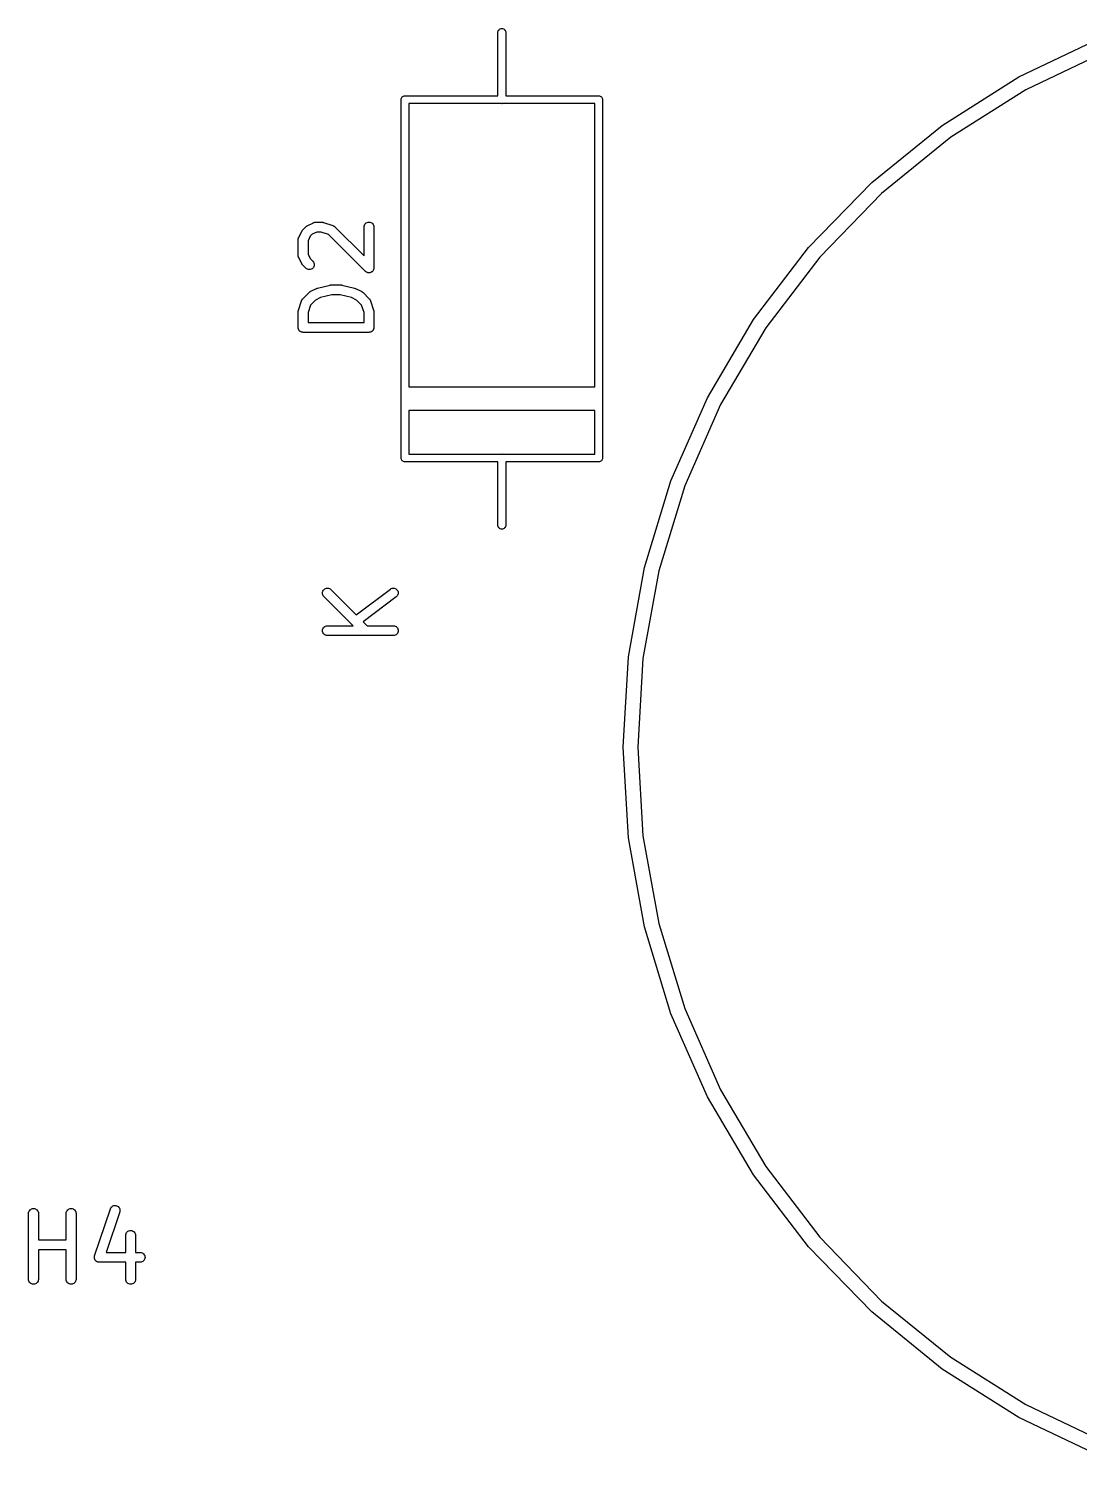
# Model space of a CAD drawing. Extents: x -0.18 to 2.54, y -2.17 to -0.07.
# Drawn here: x -0.183 to 0.445, y -1.974 to -1.12 of the extents above; entities that cross this region are included whole.
import ezdxf

# ---------------------------------------------------------------- set-up
doc = ezdxf.new("R2010")
doc.units = 0
doc.header["$MEASUREMENT"] = 0
doc.layers.add('BLACK', color=7, linetype='CONTINUOUS')

msp = doc.modelspace()

# ---------------------------------------------------------------- linework, layer by layer
at = {"layer": 'BLACK', "linetype": 'CONTINUOUS'}
for p, q in [((0.097638, -1.12264), (0.097672, -1.12229)), ((0.097638, -1.16055), (0.097638, -1.12264)), ((0.097672, -1.12229), (0.097807, -1.12185)), ((0.097807, -1.12185), (0.098026, -1.12144)), ((0.098026, -1.12144), (0.098322, -1.12108)), ((0.098322, -1.12108), (0.098681, -1.12078)), ((0.098681, -1.12078), (0.099092, -1.12056)), ((0.099092, -1.12056), (0.099537, -1.12043)), ((0.099537, -1.12043), (0.1, -1.12038)), ((0.1, -1.12038), (0.100463, -1.12043)), ((0.100463, -1.12043), (0.100908, -1.12056)), ((0.100908, -1.12056), (0.101319, -1.12078)), ((0.101319, -1.12078), (0.101678, -1.12108)), ((0.101678, -1.12108), (0.101974, -1.12144)), ((0.101974, -1.12144), (0.102193, -1.12185)), ((0.102193, -1.12185), (0.102328, -1.12229)), ((0.102328, -1.12229), (0.102362, -1.12264)), ((0.102362, -1.12264), (0.102362, -1.16055)), ((0.409102, -1.14931), (0.458043, -1.126)), ((0.461345, -1.13414), (0.413344, -1.15701)), ((0.363262, -1.17825), (0.409102, -1.14931)), ((0.040807, -1.16094), (0.041218, -1.16072)), ((0.041218, -1.16072), (0.041663, -1.16059)), ((0.041663, -1.16059), (0.04201, -1.16055)), ((0.04201, -1.16055), (0.042126, -1.16054)), ((0.042126, -1.16054), (0.042242, -1.16055)), ((0.042242, -1.16055), (0.097638, -1.16055)), ((0.102362, -1.16055), (0.157758, -1.16055)), ((0.157758, -1.16055), (0.157874, -1.16054)), ((0.157874, -1.16054), (0.15799, -1.16055)), ((0.15799, -1.16055), (0.158337, -1.16059)), ((0.158337, -1.16059), (0.158782, -1.16072)), ((0.158782, -1.16072), (0.159193, -1.16094)), ((0.413344, -1.15701), (0.368385, -1.18539)), ((0.039752, -1.16291), (0.039798, -1.16245)), ((0.039764, -1.16303), (0.039752, -1.16291)), ((0.039764, -1.33681), (0.039764, -1.16303)), ((0.039798, -1.16245), (0.039933, -1.16201)), ((0.039933, -1.16201), (0.040152, -1.16159)), ((0.040152, -1.16159), (0.040448, -1.16124)), ((0.040448, -1.16124), (0.040807, -1.16094)), ((0.099884, -1.16528), (0.044488, -1.16528)), ((0.044488, -1.16528), (0.044488, -1.33457)), ((0.1, -1.16529), (0.099884, -1.16528)), ((0.100116, -1.16528), (0.1, -1.16529)), ((0.155512, -1.16528), (0.100116, -1.16528)), ((0.155512, -1.33457), (0.155512, -1.16528)), ((0.159193, -1.16094), (0.159552, -1.16124)), ((0.159552, -1.16124), (0.159848, -1.16159)), ((0.159848, -1.16159), (0.160067, -1.16201)), ((0.160067, -1.16201), (0.160202, -1.16245)), ((0.160202, -1.16245), (0.160248, -1.16291)), ((0.160248, -1.16291), (0.160236, -1.16303)), ((0.160236, -1.16303), (0.160236, -1.33681)), ((0.321166, -1.21241), (0.363262, -1.17825)), ((0.368385, -1.18539), (0.327097, -1.21889)), ((0.283406, -1.25131), (0.321166, -1.21241)), ((0.327097, -1.21889), (0.290062, -1.25704)), ((-0.016375, -1.2383), (-0.012625, -1.23643)), ((-0.012625, -1.23643), (-0.012588, -1.23641)), ((-0.012588, -1.23641), (-0.012507, -1.23638)), ((-0.012507, -1.23638), (-0.01243, -1.23634)), ((-0.01243, -1.23634), (-0.012237, -1.23628)), ((-0.012237, -1.23628), (-0.012047, -1.23621)), ((-0.012047, -1.23621), (-0.011962, -1.23619)), ((-0.011962, -1.23619), (-0.011878, -1.23617)), ((-0.011878, -1.23617), (-0.011677, -1.23615)), ((-0.011677, -1.23615), (-0.011478, -1.23612)), ((-0.011478, -1.23612), (-0.011391, -1.23612)), ((-0.011391, -1.23612), (-0.011305, -1.23611)), ((-0.011305, -1.23611), (-0.007555, -1.23611)), ((-0.007555, -1.23611), (-0.007514, -1.23611)), ((-0.007514, -1.23611), (-0.007349, -1.23613)), ((-0.007349, -1.23613), (-0.007183, -1.23614)), ((-0.007183, -1.23614), (-0.007064, -1.23616)), ((-0.007064, -1.23616), (-0.006941, -1.23618)), ((-0.006941, -1.23618), (-0.006783, -1.23623)), ((-0.006783, -1.23623), (-0.006622, -1.23627)), ((-0.006622, -1.23627), (-0.000997, -1.23814)), ((0.017852, -1.2379), (0.01813, -1.2374)), ((0.01813, -1.2374), (0.0185, -1.23696)), ((0.0185, -1.23696), (0.018949, -1.2366)), ((0.018949, -1.2366), (0.01946, -1.23633)), ((0.01946, -1.23633), (0.020013, -1.23617)), ((0.020013, -1.23617), (0.020587, -1.23611)), ((0.020587, -1.23611), (0.02116, -1.23617)), ((0.02116, -1.23617), (0.02171, -1.23634)), ((0.02171, -1.23634), (0.022217, -1.23662)), ((0.022217, -1.23662), (0.022661, -1.23699)), ((0.022661, -1.23699), (0.023026, -1.23743)), ((0.023026, -1.23743), (0.023296, -1.23794)), ((-0.021749, -1.24635), (-0.021715, -1.24615)), ((-0.021715, -1.24615), (-0.021692, -1.24595)), ((-0.021692, -1.24595), (-0.021666, -1.24587)), ((-0.021666, -1.24587), (-0.021651, -1.24578)), ((-0.021651, -1.24578), (-0.021579, -1.24559)), ((-0.021579, -1.24559), (-0.021518, -1.2454)), ((-0.021518, -1.2454), (-0.021476, -1.24533)), ((-0.021476, -1.24533), (-0.021445, -1.24524)), ((-0.021445, -1.24524), (-0.01957, -1.2415)), ((-0.01957, -1.2415), (-0.019551, -1.24146)), ((-0.019551, -1.24146), (-0.019461, -1.24132)), ((-0.019461, -1.24132), (-0.019383, -1.24117)), ((-0.019383, -1.24117), (-0.019305, -1.24108)), ((-0.019305, -1.24108), (-0.019238, -1.24098)), ((-0.019238, -1.24098), (-0.019122, -1.24086)), ((-0.019122, -1.24086), (-0.019017, -1.24073)), ((-0.019017, -1.24073), (-0.017142, -1.23885)), ((-0.017142, -1.23885), (-0.017113, -1.23882)), ((-0.017113, -1.23882), (-0.016983, -1.23872)), ((-0.016983, -1.23872), (-0.016863, -1.23861)), ((-0.016863, -1.23861), (-0.016758, -1.23854)), ((-0.016758, -1.23854), (-0.016663, -1.23846)), ((-0.016663, -1.23846), (-0.016515, -1.23839)), ((-0.016515, -1.23839), (-0.016375, -1.2383)), ((-0.014502, -1.24456), (-0.015851, -1.24726)), ((-0.013305, -1.24337), (-0.014502, -1.24456)), ((-0.010608, -1.24202), (-0.013305, -1.24337)), ((-0.008034, -1.24202), (-0.010608, -1.24202)), ((-0.003526, -1.24352), (-0.008034, -1.24202)), ((0.018478, -1.26553), (-0.003526, -1.24352)), ((-0.000997, -1.23814), (-0.000958, -1.23815)), ((-0.000958, -1.23815), (-0.000879, -1.23819)), ((-0.000879, -1.23819), (-0.000796, -1.23822)), ((-0.000796, -1.23822), (-0.000618, -1.23831)), ((-0.000618, -1.23831), (-0.000435, -1.2384)), ((-0.000435, -1.2384), (-0.000365, -1.23845)), ((-0.000365, -1.23845), (-0.000288, -1.23849)), ((-0.000288, -1.23849), (-0.000132, -1.23862)), ((-0.000132, -1.23862), (0.000031, -1.23873)), ((0.000031, -1.23873), (0.00009, -1.2388)), ((0.00009, -1.2388), (0.000157, -1.23885)), ((0.000157, -1.23885), (0.017613, -1.25631)), ((0.017613, -1.23907), (0.017614, -1.23903)), ((0.017613, -1.25631), (0.017613, -1.23907)), ((0.017614, -1.23903), (0.017678, -1.23845)), ((0.017678, -1.23845), (0.017852, -1.2379)), ((0.023296, -1.23794), (0.023463, -1.23849)), ((0.023463, -1.23849), (0.023519, -1.23907)), ((0.023519, -1.23907), (0.023519, -1.26344)), ((-0.021757, -1.24657), (-0.021756, -1.24652)), ((-0.021757, -1.25594), (-0.021757, -1.24657)), ((-0.021756, -1.24652), (-0.021747, -1.24644)), ((-0.021747, -1.24644), (-0.021749, -1.24635)), ((-0.015851, -1.24726), (-0.015851, -1.25524)), ((0.250511, -1.29439), (0.283406, -1.25131)), ((-0.021748, -1.25603), (-0.021757, -1.25594)), ((-0.021752, -1.25611), (-0.021748, -1.25603)), ((-0.02172, -1.25631), (-0.021752, -1.25611)), ((-0.0217, -1.25651), (-0.02172, -1.25631)), ((-0.021675, -1.2566), (-0.0217, -1.25651)), ((-0.021662, -1.25668), (-0.021675, -1.2566)), ((-0.021592, -1.25687), (-0.021662, -1.25668)), ((-0.021534, -1.25706), (-0.021592, -1.25687)), ((-0.021493, -1.25714), (-0.021534, -1.25706)), ((-0.021463, -1.25722), (-0.021493, -1.25714)), ((-0.021445, -1.25726), (-0.021463, -1.25722)), ((-0.01957, -1.26101), (-0.021445, -1.25726)), ((-0.019482, -1.26115), (-0.01957, -1.26101)), ((-0.019405, -1.2613), (-0.019482, -1.26115)), ((-0.019329, -1.26139), (-0.019405, -1.2613)), ((-0.019263, -1.2615), (-0.019329, -1.26139)), ((-0.019149, -1.26162), (-0.019263, -1.2615)), ((-0.019046, -1.26175), (-0.019149, -1.26162)), ((-0.019017, -1.26178), (-0.019046, -1.26175)), ((-0.017142, -1.26365), (-0.019017, -1.26178)), ((-0.015851, -1.25524), (-0.014502, -1.25794)), ((-0.014502, -1.25794), (-0.012967, -1.25948)), ((-0.012612, -1.26322), (-0.012981, -1.26367)), ((-0.012967, -1.25948), (-0.012937, -1.2595)), ((-0.012937, -1.2595), (-0.012578, -1.25996)), ((-0.012336, -1.26272), (-0.012612, -1.26322)), ((-0.012578, -1.25996), (-0.012313, -1.26047)), ((-0.012164, -1.26217), (-0.012336, -1.26272)), ((-0.012313, -1.26047), (-0.012152, -1.26102)), ((-0.012102, -1.26159), (-0.012164, -1.26217)), ((-0.012152, -1.26102), (-0.012102, -1.26159)), ((0.290062, -1.25704), (0.257799, -1.2993)), ((-0.016697, -1.26402), (-0.017142, -1.26365)), ((-0.016189, -1.26429), (-0.016697, -1.26402)), ((-0.015638, -1.26446), (-0.016189, -1.26429)), ((-0.015065, -1.26452), (-0.015638, -1.26446)), ((-0.014491, -1.26446), (-0.015065, -1.26452)), ((-0.013939, -1.2643), (-0.014491, -1.26446)), ((-0.013429, -1.26403), (-0.013939, -1.2643)), ((-0.012981, -1.26367), (-0.013429, -1.26403)), ((0.018696, -1.2657), (0.018478, -1.26553)), ((0.018915, -1.26589), (0.018696, -1.2657)), ((0.018919, -1.26589), (0.018915, -1.26589)), ((0.018923, -1.26589), (0.018919, -1.26589)), ((0.01917, -1.26602), (0.018923, -1.26589)), ((0.019422, -1.26616), (0.01917, -1.26602)), ((0.019427, -1.26616), (0.019422, -1.26616)), ((0.019431, -1.26616), (0.019427, -1.26616)), ((0.019697, -1.26625), (0.019431, -1.26616)), ((0.019972, -1.26633), (0.019697, -1.26625)), ((0.019978, -1.26633), (0.019972, -1.26633)), ((0.019983, -1.26633), (0.019978, -1.26633)), ((0.020267, -1.26636), (0.019983, -1.26633)), ((0.020546, -1.26639), (0.020267, -1.26636)), ((0.020551, -1.26639), (0.020546, -1.26639)), ((0.020556, -1.26639), (0.020551, -1.26639)), ((0.020838, -1.26636), (0.020556, -1.26639)), ((0.021119, -1.26634), (0.020838, -1.26636)), ((0.021125, -1.26634), (0.021119, -1.26634)), ((0.02113, -1.26634), (0.021125, -1.26634)), ((0.021401, -1.26626), (0.02113, -1.26634)), ((0.021672, -1.26618), (0.021401, -1.26626)), ((0.021677, -1.26617), (0.021672, -1.26618)), ((0.021682, -1.26617), (0.021677, -1.26617)), ((0.021939, -1.26604), (0.021682, -1.26617)), ((0.022183, -1.26591), (0.021939, -1.26604)), ((0.022187, -1.26591), (0.022183, -1.26591)), ((0.022192, -1.2659), (0.022187, -1.26591)), ((0.022414, -1.26572), (0.022192, -1.2659)), ((0.022632, -1.26555), (0.022414, -1.26572)), ((0.022635, -1.26554), (0.022632, -1.26555)), ((0.022639, -1.26554), (0.022635, -1.26554)), ((0.022816, -1.26533), (0.022639, -1.26554)), ((0.023002, -1.26511), (0.022816, -1.26533)), ((0.023005, -1.2651), (0.023002, -1.26511)), ((0.023008, -1.2651), (0.023005, -1.2651)), ((0.023142, -1.26485), (0.023008, -1.2651)), ((0.02328, -1.2646), (0.023142, -1.26485)), ((0.023282, -1.2646), (0.02328, -1.2646)), ((0.023284, -1.26459), (0.023282, -1.2646)), ((0.023366, -1.26433), (0.023284, -1.26459)), ((0.023454, -1.26405), (0.023366, -1.26433)), ((0.023455, -1.26405), (0.023454, -1.26405)), ((0.023457, -1.26404), (0.023455, -1.26405)), ((0.023486, -1.26377), (0.023457, -1.26404)), ((0.023519, -1.26348), (0.023486, -1.26377)), ((0.023519, -1.26344), (0.023519, -1.26347)), ((0.023519, -1.26347), (0.023519, -1.26347)), ((0.023519, -1.26347), (0.023519, -1.26347)), ((0.023519, -1.26347), (0.023519, -1.26348)), ((-0.019017, -1.28197), (-0.015267, -1.27822)), ((-0.015267, -1.27822), (-0.015238, -1.27819)), ((-0.015238, -1.27819), (-0.015109, -1.27809)), ((-0.015109, -1.27809), (-0.014988, -1.27798)), ((-0.014988, -1.27798), (-0.014884, -1.27791)), ((-0.014884, -1.27791), (-0.014788, -1.27783)), ((-0.014788, -1.27783), (-0.014641, -1.27776)), ((-0.014641, -1.27776), (-0.0145, -1.27767)), ((-0.0145, -1.27767), (-0.010751, -1.2758)), ((-0.010751, -1.2758), (-0.010714, -1.27578)), ((-0.010714, -1.27578), (-0.010701, -1.27577)), ((-0.010701, -1.27577), (-0.010689, -1.27577)), ((-0.010689, -1.27577), (-0.010429, -1.27567)), ((-0.010429, -1.27567), (-0.010173, -1.27558)), ((-0.010173, -1.27558), (-0.010159, -1.27558)), ((-0.010159, -1.27558), (-0.010146, -1.27557)), ((-0.010146, -1.27557), (-0.002647, -1.2737)), ((-0.001567, -1.27951), (-0.008399, -1.28122)), ((-0.002647, -1.2737), (-0.002607, -1.27369)), ((-0.002607, -1.27369), (-0.002555, -1.27368)), ((-0.002555, -1.27368), (-0.002505, -1.27367)), ((-0.002505, -1.27367), (-0.002269, -1.27364)), ((-0.002269, -1.27364), (-0.002036, -1.27361)), ((-0.002036, -1.27361), (-0.001984, -1.27361)), ((-0.001984, -1.27361), (-0.001931, -1.27361)), ((-0.001931, -1.27361), (0.003693, -1.27361)), ((0.00333, -1.27951), (-0.001567, -1.27951)), ((0.010162, -1.28122), (0.00333, -1.27951)), ((0.003693, -1.27361), (0.003734, -1.27361)), ((0.003734, -1.27361), (0.003787, -1.27362)), ((0.003787, -1.27362), (0.003839, -1.27361)), ((0.003839, -1.27361), (0.004073, -1.27365)), ((0.004073, -1.27365), (0.004307, -1.27367)), ((0.004307, -1.27367), (0.004357, -1.27369)), ((0.004357, -1.27369), (0.004409, -1.2737)), ((0.004409, -1.2737), (0.011909, -1.27557)), ((0.011909, -1.27557), (0.011948, -1.27558)), ((0.011948, -1.27558), (0.011961, -1.27559)), ((0.011961, -1.27559), (0.011975, -1.27559)), ((0.011975, -1.27559), (0.012231, -1.27569)), ((0.012231, -1.27569), (0.012488, -1.27578)), ((0.012488, -1.27578), (0.0125, -1.27579)), ((0.0125, -1.27579), (0.012513, -1.2758)), ((0.012513, -1.2758), (0.016262, -1.27767)), ((0.016262, -1.27767), (0.016299, -1.27769)), ((0.016299, -1.27769), (0.016438, -1.27778)), ((0.016438, -1.27778), (0.016584, -1.27786)), ((0.016584, -1.27786), (0.016679, -1.27794)), ((0.016679, -1.27794), (0.016783, -1.278)), ((0.016783, -1.278), (0.016902, -1.27812)), ((0.016902, -1.27812), (0.01703, -1.27822)), ((0.01703, -1.27822), (0.020779, -1.28197)), ((-0.021692, -1.28907), (-0.021642, -1.28891)), ((-0.021642, -1.28891), (-0.021605, -1.28875)), ((-0.021605, -1.28875), (-0.01973, -1.28313)), ((-0.01973, -1.28313), (-0.019717, -1.28309)), ((-0.019717, -1.28309), (-0.019681, -1.28301)), ((-0.019681, -1.28301), (-0.019655, -1.28293)), ((-0.019655, -1.28293), (-0.01956, -1.28275)), ((-0.01956, -1.28275), (-0.019475, -1.28256)), ((-0.019475, -1.28256), (-0.019424, -1.28249)), ((-0.019424, -1.28249), (-0.019383, -1.28242)), ((-0.019383, -1.28242), (-0.019255, -1.28226)), ((-0.019255, -1.28226), (-0.019136, -1.2821)), ((-0.019136, -1.2821), (-0.019072, -1.28204)), ((-0.019072, -1.28204), (-0.019017, -1.28197)), ((-0.014348, -1.28566), (-0.015851, -1.29016)), ((-0.01143, -1.28274), (-0.014348, -1.28566)), ((-0.008399, -1.28122), (-0.01143, -1.28274)), ((0.013193, -1.28274), (0.010162, -1.28122)), ((0.016111, -1.28566), (0.013193, -1.28274)), ((0.017613, -1.29016), (0.016111, -1.28566)), ((0.020779, -1.28197), (0.020808, -1.282)), ((0.020808, -1.282), (0.020862, -1.28207)), ((0.020862, -1.28207), (0.020925, -1.28213)), ((0.020925, -1.28213), (0.021042, -1.28229)), ((0.021042, -1.28229), (0.021168, -1.28245)), ((0.021168, -1.28245), (0.021208, -1.28253)), ((0.021208, -1.28253), (0.021258, -1.2826)), ((0.021258, -1.2826), (0.02134, -1.28279)), ((0.02134, -1.28279), (0.021433, -1.28296)), ((0.021433, -1.28296), (0.021457, -1.28305)), ((0.021457, -1.28305), (0.021493, -1.28313)), ((0.021493, -1.28313), (0.023367, -1.28875)), ((0.023367, -1.28875), (0.02338, -1.28879)), ((0.02338, -1.28879), (0.023415, -1.28895)), ((0.023415, -1.28895), (0.023463, -1.28911)), ((-0.021757, -1.28969), (-0.021756, -1.28964)), ((-0.021757, -1.29906), (-0.021757, -1.28969)), ((-0.021756, -1.28964), (-0.021738, -1.28948)), ((-0.021738, -1.28948), (-0.021733, -1.28931)), ((-0.021733, -1.28931), (-0.021706, -1.28919)), ((-0.021706, -1.28919), (-0.021692, -1.28907)), ((-0.015851, -1.29016), (-0.015851, -1.29611)), ((-0.015851, -1.29611), (0.017613, -1.29611)), ((0.017613, -1.29611), (0.017613, -1.29016)), ((0.023463, -1.28911), (0.023475, -1.28923)), ((0.023475, -1.28923), (0.0235, -1.28935)), ((0.0235, -1.28935), (0.023503, -1.28952)), ((0.023503, -1.28952), (0.023519, -1.28969)), ((0.023519, -1.28969), (0.023519, -1.29906)), ((0.222943, -1.34107), (0.250511, -1.29439)), ((-0.021729, -1.29934), (-0.021757, -1.29906)), ((-0.021704, -1.29961), (-0.021729, -1.29934)), ((-0.021701, -1.29962), (-0.021704, -1.29961)), ((-0.0217, -1.29963), (-0.021701, -1.29962)), ((-0.02162, -1.2999), (-0.0217, -1.29963)), ((-0.021542, -1.30016), (-0.02162, -1.2999)), ((-0.021537, -1.30017), (-0.021542, -1.30016)), ((-0.021534, -1.30018), (-0.021537, -1.30017)), ((-0.021403, -1.30043), (-0.021534, -1.30018)), ((-0.021275, -1.30068), (-0.021403, -1.30043)), ((-0.021268, -1.30068), (-0.021275, -1.30068)), ((-0.021263, -1.30069), (-0.021268, -1.30068)), ((-0.021087, -1.30091), (-0.021263, -1.30069)), ((-0.020914, -1.30112), (-0.021087, -1.30091)), ((-0.020906, -1.30113), (-0.020914, -1.30112)), ((-0.020899, -1.30114), (-0.020906, -1.30113)), ((-0.020686, -1.30132), (-0.020899, -1.30114)), ((-0.020472, -1.3015), (-0.020686, -1.30132)), ((-0.020463, -1.3015), (-0.020472, -1.3015)), ((-0.020455, -1.30151), (-0.020463, -1.3015)), ((-0.020212, -1.30164), (-0.020455, -1.30151)), ((-0.019967, -1.30177), (-0.020212, -1.30164)), ((-0.019957, -1.30178), (-0.019967, -1.30177)), ((-0.019948, -1.30178), (-0.019957, -1.30178)), ((-0.019681, -1.30186), (-0.019948, -1.30178)), ((-0.019418, -1.30195), (-0.019681, -1.30186)), ((-0.019408, -1.30195), (-0.019418, -1.30195)), ((-0.019398, -1.30195), (-0.019408, -1.30195)), ((-0.019123, -1.30198), (-0.019398, -1.30195)), ((-0.018845, -1.30201), (-0.019123, -1.30198)), ((-0.018825, -1.30201), (-0.018845, -1.30201)), ((-0.018824, -1.30201), (-0.018825, -1.30201)), ((-0.018825, -1.30201), (-0.018825, -1.30201)), ((-0.018804, -1.30201), (-0.018824, -1.30201)), ((0.020566, -1.30201), (-0.018804, -1.30201)), ((0.020843, -1.30198), (0.020566, -1.30201)), ((0.021119, -1.30196), (0.020843, -1.30198)), ((0.021129, -1.30196), (0.021119, -1.30196)), ((0.02114, -1.30196), (0.021129, -1.30196)), ((0.021405, -1.30188), (0.02114, -1.30196)), ((0.021672, -1.3018), (0.021405, -1.30188)), ((0.021681, -1.30179), (0.021672, -1.3018)), ((0.021691, -1.30179), (0.021681, -1.30179)), ((0.021937, -1.30166), (0.021691, -1.30179)), ((0.022183, -1.30153), (0.021937, -1.30166)), ((0.022191, -1.30152), (0.022183, -1.30153)), ((0.0222, -1.30152), (0.022191, -1.30152)), ((0.022417, -1.30134), (0.0222, -1.30152)), ((0.022632, -1.30117), (0.022417, -1.30134)), ((0.022639, -1.30116), (0.022632, -1.30117)), ((0.022647, -1.30115), (0.022639, -1.30116)), ((0.022823, -1.30094), (0.022647, -1.30115)), ((0.023002, -1.30073), (0.022823, -1.30094)), ((0.023008, -1.30072), (0.023002, -1.30073)), ((0.023014, -1.30071), (0.023008, -1.30072)), ((0.023146, -1.30047), (0.023014, -1.30071)), ((0.02328, -1.30022), (0.023146, -1.30047)), ((0.023283, -1.30021), (0.02328, -1.30022)), ((0.023288, -1.3002), (0.023283, -1.30021)), ((0.023371, -1.29994), (0.023288, -1.3002)), ((0.023454, -1.29967), (0.023371, -1.29994)), ((0.023456, -1.29966), (0.023454, -1.29967)), ((0.023459, -1.29965), (0.023456, -1.29966)), ((0.023488, -1.29938), (0.023459, -1.29965)), ((0.023519, -1.2991), (0.023488, -1.29938)), ((0.023519, -1.29906), (0.023519, -1.29908)), ((0.023519, -1.29908), (0.023519, -1.29908)), ((0.023519, -1.29908), (0.023519, -1.29908)), ((0.023519, -1.29908), (0.023519, -1.2991)), ((0.257799, -1.2993), (0.230761, -1.34508)), ((0.039752, -1.33693), (0.039764, -1.33681)), ((0.039764, -1.33705), (0.039752, -1.33693)), ((0.039764, -1.34154), (0.039764, -1.33705)), ((0.044488, -1.33457), (0.155512, -1.33457)), ((0.160236, -1.33681), (0.160248, -1.33693)), ((0.160248, -1.33693), (0.160236, -1.33705)), ((0.160236, -1.33705), (0.160236, -1.34154)), ((0.039752, -1.34165), (0.039764, -1.34154)), ((0.039764, -1.34177), (0.039752, -1.34165)), ((0.039752, -1.34638), (0.039764, -1.34626)), ((0.039764, -1.34649), (0.039752, -1.34638)), ((0.039764, -1.34626), (0.039764, -1.34177)), ((0.039764, -1.37697), (0.039764, -1.34649)), ((0.160236, -1.34154), (0.160248, -1.34165)), ((0.160248, -1.34165), (0.160236, -1.34177)), ((0.160236, -1.34177), (0.160236, -1.34626)), ((0.160236, -1.34626), (0.160248, -1.34638)), ((0.160248, -1.34638), (0.160236, -1.34649)), ((0.160236, -1.34649), (0.160236, -1.37697)), ((0.20109, -1.39068), (0.222943, -1.34107)), ((0.230761, -1.34508), (0.209327, -1.39374)), ((0.044488, -1.34874), (0.044488, -1.37472)), ((0.155512, -1.34874), (0.044488, -1.34874)), ((0.155512, -1.37472), (0.155512, -1.34874)), ((0.039752, -1.37709), (0.039764, -1.37697)), ((0.039798, -1.37755), (0.039752, -1.37709)), ((0.039933, -1.37799), (0.039798, -1.37755)), ((0.040152, -1.37841), (0.039933, -1.37799)), ((0.040448, -1.37877), (0.040152, -1.37841)), ((0.040807, -1.37906), (0.040448, -1.37877)), ((0.041218, -1.37928), (0.040807, -1.37906)), ((0.041663, -1.37941), (0.041218, -1.37928)), ((0.04201, -1.37945), (0.041663, -1.37941)), ((0.042126, -1.37946), (0.04201, -1.37945)), ((0.04201, -1.37945), (0.04201, -1.37945)), ((0.042242, -1.37945), (0.042126, -1.37946)), ((0.097638, -1.37945), (0.042242, -1.37945)), ((0.044488, -1.37472), (0.099884, -1.37472)), ((0.097638, -1.41736), (0.097638, -1.37945)), ((0.099884, -1.37472), (0.1, -1.37471)), ((0.1, -1.37471), (0.100116, -1.37472)), ((0.100116, -1.37472), (0.155512, -1.37472)), ((0.157758, -1.37945), (0.102362, -1.37945)), ((0.102362, -1.37945), (0.102362, -1.41736)), ((0.157874, -1.37946), (0.157758, -1.37945)), ((0.15799, -1.37945), (0.157874, -1.37946)), ((0.158337, -1.37941), (0.15799, -1.37945)), ((0.15799, -1.37945), (0.15799, -1.37945)), ((0.158782, -1.37928), (0.158337, -1.37941)), ((0.159193, -1.37906), (0.158782, -1.37928)), ((0.159552, -1.37877), (0.159193, -1.37906)), ((0.159848, -1.37841), (0.159552, -1.37877)), ((0.160067, -1.37799), (0.159848, -1.37841)), ((0.160202, -1.37755), (0.160067, -1.37799)), ((0.160248, -1.37709), (0.160202, -1.37755)), ((0.160236, -1.37697), (0.160248, -1.37709)), ((0.185257, -1.44253), (0.20109, -1.39068)), ((0.209327, -1.39374), (0.193799, -1.44459)), ((0.097672, -1.41771), (0.097638, -1.41736)), ((0.097807, -1.41815), (0.097672, -1.41771)), ((0.098026, -1.41856), (0.097807, -1.41815)), ((0.098322, -1.41892), (0.098026, -1.41856)), ((0.098681, -1.41922), (0.098322, -1.41892)), ((0.099092, -1.41944), (0.098681, -1.41922)), ((0.099537, -1.41957), (0.099092, -1.41944)), ((0.1, -1.41962), (0.099537, -1.41957)), ((0.100463, -1.41957), (0.1, -1.41962)), ((0.100908, -1.41944), (0.100463, -1.41957)), ((0.101319, -1.41922), (0.100908, -1.41944)), ((0.101678, -1.41892), (0.101319, -1.41922)), ((0.101974, -1.41856), (0.101678, -1.41892)), ((0.102193, -1.41815), (0.101974, -1.41856)), ((0.102328, -1.41771), (0.102193, -1.41815)), ((0.102362, -1.41736), (0.102328, -1.41771)), ((0.175668, -1.49588), (0.185257, -1.44253)), ((0.193799, -1.44459), (0.184394, -1.49692)), ((-0.00719, -1.45778), (-0.007127, -1.45721)), ((-0.007139, -1.45836), (-0.00719, -1.45778)), ((-0.006979, -1.45891), (-0.007139, -1.45836)), ((-0.007127, -1.45721), (-0.006955, -1.45666)), ((-0.006713, -1.45942), (-0.006979, -1.45891)), ((-0.006955, -1.45666), (-0.006679, -1.45615)), ((-0.006354, -1.45987), (-0.006713, -1.45942)), ((-0.006679, -1.45615), (-0.00631, -1.45571)), ((-0.00631, -1.45571), (-0.005862, -1.45535)), ((-0.005862, -1.45535), (-0.005353, -1.45508)), ((-0.005353, -1.45508), (-0.0048, -1.45492)), ((-0.0048, -1.45492), (-0.004227, -1.45486)), ((-0.004227, -1.45486), (-0.003653, -1.45492)), ((-0.003653, -1.45492), (-0.003102, -1.45509)), ((-0.003102, -1.45509), (-0.002594, -1.45536)), ((-0.002594, -1.45536), (-0.002149, -1.45573)), ((-0.002149, -1.45573), (0.012913, -1.47079)), ((0.012913, -1.47079), (0.033361, -1.45545)), ((0.033361, -1.45545), (0.033395, -1.45543)), ((0.033395, -1.45543), (0.033891, -1.45514)), ((0.033891, -1.45514), (0.034435, -1.45494)), ((0.034435, -1.45494), (0.035006, -1.45486)), ((0.035006, -1.45486), (0.035581, -1.4549)), ((0.035581, -1.4549), (0.03614, -1.45504)), ((0.03614, -1.45504), (0.03666, -1.45529)), ((0.03666, -1.45529), (0.037122, -1.45563)), ((0.037122, -1.45563), (0.037508, -1.45606)), ((0.037671, -1.45932), (0.03733, -1.45979)), ((0.037508, -1.45606), (0.037803, -1.45655)), ((0.037916, -1.4588), (0.037671, -1.45932)), ((0.037803, -1.45655), (0.037997, -1.4571)), ((0.038055, -1.45824), (0.037916, -1.4588)), ((0.037997, -1.4571), (0.038082, -1.45767)), ((0.038082, -1.45767), (0.038055, -1.45824)), ((-0.006325, -1.4599), (-0.006354, -1.45987)), ((0.011132, -1.47736), (-0.006325, -1.4599)), ((0.036905, -1.46018), (0.017131, -1.47501)), ((0.03733, -1.45979), (0.036905, -1.46018)), ((0.017131, -1.47501), (0.019483, -1.47736)), ((-0.00719, -1.48029), (-0.007129, -1.47972)), ((-0.007137, -1.48086), (-0.00719, -1.48029)), ((-0.006975, -1.48142), (-0.007137, -1.48086)), ((-0.007129, -1.47972), (-0.006959, -1.47917)), ((-0.006708, -1.48193), (-0.006975, -1.48142)), ((-0.006959, -1.47917), (-0.006685, -1.47866)), ((-0.006347, -1.48238), (-0.006708, -1.48193)), ((-0.006685, -1.47866), (-0.006318, -1.47822)), ((-0.005905, -1.48275), (-0.006347, -1.48238)), ((-0.006318, -1.47822), (-0.005871, -1.47785)), ((-0.0054, -1.48303), (-0.005905, -1.48275)), ((-0.005871, -1.47785), (-0.005362, -1.47758)), ((-0.004851, -1.4832), (-0.0054, -1.48303)), ((-0.005362, -1.47758), (-0.004811, -1.47741)), ((-0.004278, -1.48326), (-0.004851, -1.4832)), ((-0.004811, -1.47741), (-0.004237, -1.47736)), ((-0.004237, -1.48326), (-0.004278, -1.48326)), ((-0.004237, -1.47736), (0.011132, -1.47736)), ((0.035133, -1.48326), (-0.004237, -1.48326)), ((0.019483, -1.47736), (0.035133, -1.47736)), ((0.035133, -1.47736), (0.035174, -1.47736)), ((0.035707, -1.48321), (0.035133, -1.48326)), ((0.035174, -1.47736), (0.035747, -1.47742)), ((0.036258, -1.48304), (0.035707, -1.48321)), ((0.035747, -1.47742), (0.036296, -1.4776)), ((0.036767, -1.48277), (0.036258, -1.48304)), ((0.036296, -1.4776), (0.036801, -1.47787)), ((0.037214, -1.48241), (0.036767, -1.48277)), ((0.036801, -1.47787), (0.037243, -1.47825)), ((0.037581, -1.48196), (0.037214, -1.48241)), ((0.037243, -1.47825), (0.037604, -1.47869)), ((0.037855, -1.48146), (0.037581, -1.48196)), ((0.037604, -1.47869), (0.037871, -1.47921)), ((0.038025, -1.4809), (0.037855, -1.48146)), ((0.037871, -1.47921), (0.038033, -1.47976)), ((0.038086, -1.48033), (0.038025, -1.4809)), ((0.038033, -1.47976), (0.038086, -1.48033)), ((0.172457, -1.55), (0.175668, -1.49588)), ((0.184394, -1.49692), (0.181244, -1.55)), ((0.175668, -1.60412), (0.172457, -1.55)), ((0.181244, -1.55), (0.184394, -1.60308)), ((0.185257, -1.65747), (0.175668, -1.60412)), ((0.184394, -1.60308), (0.193799, -1.65541)), ((0.193799, -1.65541), (0.209327, -1.70626)), ((0.20109, -1.70932), (0.185257, -1.65747)), ((0.209327, -1.70626), (0.230761, -1.75492)), ((0.222943, -1.75893), (0.20109, -1.70932)), ((0.230761, -1.75492), (0.257799, -1.8007)), ((0.250511, -1.80561), (0.222943, -1.75893)), ((0.257799, -1.8007), (0.290062, -1.84296)), ((0.283406, -1.84869), (0.250511, -1.80561)), ((-0.182433, -1.82709), (-0.182062, -1.82665)), ((-0.182062, -1.82665), (-0.181613, -1.82628)), ((-0.181613, -1.82628), (-0.181102, -1.82602)), ((-0.181102, -1.82602), (-0.18055, -1.82585)), ((-0.18055, -1.82585), (-0.179976, -1.8258)), ((-0.179976, -1.8258), (-0.179402, -1.82586)), ((-0.179402, -1.82586), (-0.178852, -1.82603)), ((-0.178852, -1.82603), (-0.178345, -1.82631)), ((-0.178345, -1.82631), (-0.177901, -1.82667)), ((-0.177901, -1.82667), (-0.177537, -1.82712)), ((-0.159935, -1.82709), (-0.159565, -1.82665)), ((-0.159565, -1.82665), (-0.159116, -1.82628)), ((-0.159116, -1.82628), (-0.158605, -1.82602)), ((-0.158605, -1.82602), (-0.158052, -1.82585)), ((-0.158052, -1.82585), (-0.157478, -1.8258)), ((-0.157478, -1.8258), (-0.156905, -1.82586)), ((-0.156905, -1.82586), (-0.156355, -1.82603)), ((-0.156355, -1.82603), (-0.155848, -1.82631)), ((-0.155848, -1.82631), (-0.155404, -1.82667)), ((-0.155404, -1.82667), (-0.15504, -1.82712)), ((-0.143427, -1.85407), (-0.134054, -1.82595)), ((-0.134054, -1.82595), (-0.13404, -1.82591)), ((-0.13404, -1.82591), (-0.133798, -1.82538)), ((-0.133798, -1.82538), (-0.133459, -1.82492)), ((-0.133459, -1.82492), (-0.133036, -1.82453)), ((-0.133036, -1.82453), (-0.132545, -1.82423)), ((-0.132545, -1.82423), (-0.132005, -1.82403)), ((-0.132005, -1.82403), (-0.131436, -1.82393)), ((-0.131436, -1.82393), (-0.13086, -1.82395)), ((-0.13086, -1.82395), (-0.130299, -1.82409)), ((-0.130299, -1.82409), (-0.129774, -1.82432)), ((-0.129774, -1.82432), (-0.129306, -1.82466)), ((-0.129306, -1.82466), (-0.128912, -1.82508)), ((-0.128912, -1.82508), (-0.128607, -1.82557)), ((-0.128607, -1.82557), (-0.128402, -1.82611)), ((-0.128402, -1.82611), (-0.128307, -1.82668)), ((-0.128307, -1.82668), (-0.128323, -1.82725)), ((-0.182949, -1.82871), (-0.182884, -1.82814)), ((-0.182949, -1.82876), (-0.182949, -1.82871)), ((-0.182949, -1.86813), (-0.182949, -1.82876)), ((-0.182884, -1.82814), (-0.18271, -1.82759)), ((-0.18271, -1.82759), (-0.182433, -1.82709)), ((-0.177537, -1.82712), (-0.177266, -1.82763)), ((-0.177266, -1.82763), (-0.1771, -1.82818)), ((-0.1771, -1.82818), (-0.177043, -1.82876)), ((-0.177043, -1.82876), (-0.177043, -1.84455)), ((-0.160452, -1.82871), (-0.160387, -1.82814)), ((-0.160452, -1.82876), (-0.160452, -1.82871)), ((-0.160452, -1.84455), (-0.160452, -1.82876)), ((-0.160387, -1.82814), (-0.160213, -1.82759)), ((-0.160213, -1.82759), (-0.159935, -1.82709)), ((-0.15504, -1.82712), (-0.154769, -1.82763)), ((-0.154769, -1.82763), (-0.154603, -1.82818)), ((-0.154603, -1.82818), (-0.154546, -1.82876)), ((-0.154546, -1.82876), (-0.154546, -1.86813)), ((-0.128451, -1.82781), (-0.136529, -1.85205)), ((-0.128323, -1.82725), (-0.128451, -1.82781)), ((-0.124831, -1.84184), (-0.124767, -1.84126)), ((-0.124831, -1.84188), (-0.124831, -1.84184)), ((-0.124831, -1.85205), (-0.124831, -1.84188)), ((-0.124767, -1.84126), (-0.124592, -1.84072)), ((-0.124592, -1.84072), (-0.124315, -1.84021)), ((-0.124315, -1.84021), (-0.123944, -1.83977)), ((-0.123944, -1.83977), (-0.123495, -1.83941)), ((-0.123495, -1.83941), (-0.122985, -1.83914)), ((-0.122985, -1.83914), (-0.122432, -1.83898)), ((-0.122432, -1.83898), (-0.121858, -1.83893)), ((-0.121858, -1.83893), (-0.121285, -1.83899)), ((-0.121285, -1.83899), (-0.120734, -1.83916)), ((-0.120734, -1.83916), (-0.120227, -1.83943)), ((-0.120227, -1.83943), (-0.119783, -1.8398)), ((-0.119783, -1.8398), (-0.119419, -1.84024)), ((-0.119419, -1.84024), (-0.119149, -1.84075)), ((-0.119149, -1.84075), (-0.118982, -1.8413)), ((-0.118982, -1.8413), (-0.118926, -1.84188)), ((-0.118926, -1.84188), (-0.118926, -1.85205)), ((0.290062, -1.84296), (0.327097, -1.88111)), ((-0.177043, -1.84455), (-0.160452, -1.84455)), ((-0.160452, -1.85046), (-0.177043, -1.85046)), ((-0.177043, -1.85046), (-0.177043, -1.86813)), ((-0.160452, -1.86813), (-0.160452, -1.85046)), ((-0.136529, -1.85205), (-0.124831, -1.85205)), ((-0.118926, -1.85205), (-0.116254, -1.85205)), ((-0.116254, -1.85205), (-0.116213, -1.85205)), ((-0.116213, -1.85205), (-0.11564, -1.85211)), ((-0.11564, -1.85211), (-0.115091, -1.85229)), ((-0.115091, -1.85229), (-0.114586, -1.85257)), ((0.321166, -1.88759), (0.283406, -1.84869)), ((-0.143579, -1.85498), (-0.14356, -1.85481)), ((-0.143569, -1.85509), (-0.143579, -1.85498)), ((-0.143572, -1.85521), (-0.143569, -1.85509)), ((-0.143543, -1.85538), (-0.143572, -1.85521)), ((-0.14356, -1.85481), (-0.143555, -1.85463)), ((-0.143555, -1.85463), (-0.14353, -1.85452)), ((-0.143527, -1.85556), (-0.143543, -1.85538)), ((-0.14353, -1.85452), (-0.143519, -1.85441)), ((-0.143495, -1.85566), (-0.143527, -1.85556)), ((-0.143519, -1.85441), (-0.143466, -1.85424)), ((-0.143476, -1.85577), (-0.143495, -1.85566)), ((-0.143414, -1.85594), (-0.143476, -1.85577)), ((-0.143466, -1.85424), (-0.143427, -1.85407)), ((-0.143364, -1.85611), (-0.143414, -1.85594)), ((-0.143312, -1.85621), (-0.143364, -1.85611)), ((-0.143272, -1.85631), (-0.143312, -1.85621)), ((-0.143178, -1.85646), (-0.143272, -1.85631)), ((-0.143097, -1.85662), (-0.143178, -1.85646)), ((-0.143026, -1.85671), (-0.143097, -1.85662)), ((-0.142967, -1.8568), (-0.143026, -1.85671)), ((-0.142846, -1.85693), (-0.142967, -1.8568)), ((-0.142736, -1.85707), (-0.142846, -1.85693)), ((-0.142649, -1.85714), (-0.142736, -1.85707)), ((-0.142572, -1.85722), (-0.142649, -1.85714)), ((-0.142429, -1.85732), (-0.142572, -1.85722)), ((-0.142294, -1.85744), (-0.142429, -1.85732)), ((-0.142196, -1.85749), (-0.142294, -1.85744)), ((-0.142104, -1.85756), (-0.142196, -1.85749)), ((-0.141944, -1.85763), (-0.142104, -1.85756)), ((-0.141789, -1.85772), (-0.141944, -1.85763)), ((-0.141682, -1.85775), (-0.141789, -1.85772)), ((-0.141579, -1.8578), (-0.141682, -1.85775)), ((-0.141408, -1.85784), (-0.141579, -1.8578)), ((-0.14124, -1.85789), (-0.141408, -1.85784)), ((-0.141128, -1.8579), (-0.14124, -1.85789)), ((-0.141018, -1.85793), (-0.141128, -1.8579)), ((-0.140842, -1.85793), (-0.141018, -1.85793)), ((-0.140667, -1.85795), (-0.140842, -1.85793)), ((-0.140626, -1.85795), (-0.140667, -1.85795)), ((-0.124831, -1.85795), (-0.140626, -1.85795)), ((-0.124831, -1.86813), (-0.124831, -1.85795)), ((-0.116254, -1.85795), (-0.118926, -1.85795)), ((-0.118926, -1.85795), (-0.118926, -1.86813)), ((-0.115681, -1.8579), (-0.116254, -1.85795)), ((-0.115129, -1.85773), (-0.115681, -1.8579)), ((-0.11462, -1.85746), (-0.115129, -1.85773)), ((-0.114174, -1.8571), (-0.11462, -1.85746)), ((-0.114586, -1.85257), (-0.114145, -1.85294)), ((-0.113806, -1.85665), (-0.114174, -1.8571)), ((-0.114145, -1.85294), (-0.113783, -1.85339)), ((-0.113532, -1.85615), (-0.113806, -1.85665)), ((-0.113783, -1.85339), (-0.113516, -1.8539)), ((-0.113362, -1.8556), (-0.113532, -1.85615)), ((-0.113516, -1.8539), (-0.113354, -1.85445)), ((-0.113302, -1.85502), (-0.113362, -1.8556)), ((-0.113354, -1.85445), (-0.113302, -1.85502)), ((-0.182893, -1.8687), (-0.182949, -1.86813)), ((-0.182726, -1.86925), (-0.182893, -1.8687)), ((-0.182456, -1.86976), (-0.182726, -1.86925)), ((-0.177282, -1.86929), (-0.17756, -1.86979)), ((-0.177108, -1.86874), (-0.177282, -1.86929)), ((-0.177044, -1.86817), (-0.177108, -1.86874)), ((-0.177043, -1.86813), (-0.177044, -1.86817)), ((-0.160396, -1.8687), (-0.160452, -1.86813)), ((-0.160229, -1.86925), (-0.160396, -1.8687)), ((-0.159958, -1.86976), (-0.160229, -1.86925)), ((-0.154785, -1.86929), (-0.155063, -1.86979)), ((-0.154611, -1.86874), (-0.154785, -1.86929)), ((-0.154547, -1.86817), (-0.154611, -1.86874)), ((-0.154546, -1.86813), (-0.154547, -1.86817)), ((-0.124775, -1.8687), (-0.124831, -1.86813)), ((-0.124608, -1.86925), (-0.124775, -1.8687)), ((-0.124338, -1.86976), (-0.124608, -1.86925)), ((-0.119165, -1.86929), (-0.119442, -1.86979)), ((-0.11899, -1.86874), (-0.119165, -1.86929)), ((-0.118926, -1.86817), (-0.11899, -1.86874)), ((-0.118926, -1.86813), (-0.118926, -1.86817)), ((-0.182091, -1.87021), (-0.182456, -1.86976)), ((-0.181647, -1.87057), (-0.182091, -1.87021)), ((-0.18114, -1.87085), (-0.181647, -1.87057)), ((-0.18059, -1.87102), (-0.18114, -1.87085)), ((-0.180017, -1.87108), (-0.18059, -1.87102)), ((-0.179443, -1.87103), (-0.180017, -1.87108)), ((-0.17889, -1.87086), (-0.179443, -1.87103)), ((-0.178379, -1.8706), (-0.17889, -1.87086)), ((-0.17793, -1.87023), (-0.178379, -1.8706)), ((-0.17756, -1.86979), (-0.17793, -1.87023)), ((-0.159594, -1.87021), (-0.159958, -1.86976)), ((-0.15915, -1.87057), (-0.159594, -1.87021)), ((-0.158643, -1.87085), (-0.15915, -1.87057)), ((-0.158093, -1.87102), (-0.158643, -1.87085)), ((-0.15752, -1.87108), (-0.158093, -1.87102)), ((-0.156946, -1.87103), (-0.15752, -1.87108)), ((-0.156393, -1.87086), (-0.156946, -1.87103)), ((-0.155882, -1.8706), (-0.156393, -1.87086)), ((-0.155433, -1.87023), (-0.155882, -1.8706)), ((-0.155063, -1.86979), (-0.155433, -1.87023)), ((-0.123974, -1.87021), (-0.124338, -1.86976)), ((-0.12353, -1.87057), (-0.123974, -1.87021)), ((-0.123023, -1.87085), (-0.12353, -1.87057)), ((-0.122472, -1.87102), (-0.123023, -1.87085)), ((-0.121899, -1.87108), (-0.122472, -1.87102)), ((-0.121325, -1.87103), (-0.121899, -1.87108)), ((-0.120772, -1.87086), (-0.121325, -1.87103)), ((-0.120262, -1.8706), (-0.120772, -1.87086)), ((-0.119813, -1.87023), (-0.120262, -1.8706)), ((-0.119442, -1.86979), (-0.119813, -1.87023)), ((0.327097, -1.88111), (0.368385, -1.91461)), ((0.363262, -1.92175), (0.321166, -1.88759)), ((0.368385, -1.91461), (0.413344, -1.94299)), ((0.409102, -1.95069), (0.363262, -1.92175)), ((0.413344, -1.94299), (0.461345, -1.96586)), ((0.458043, -1.974), (0.409102, -1.95069))]:
    msp.add_line(p, q, dxfattribs=at)

doc.saveas('drawing.dxf')
